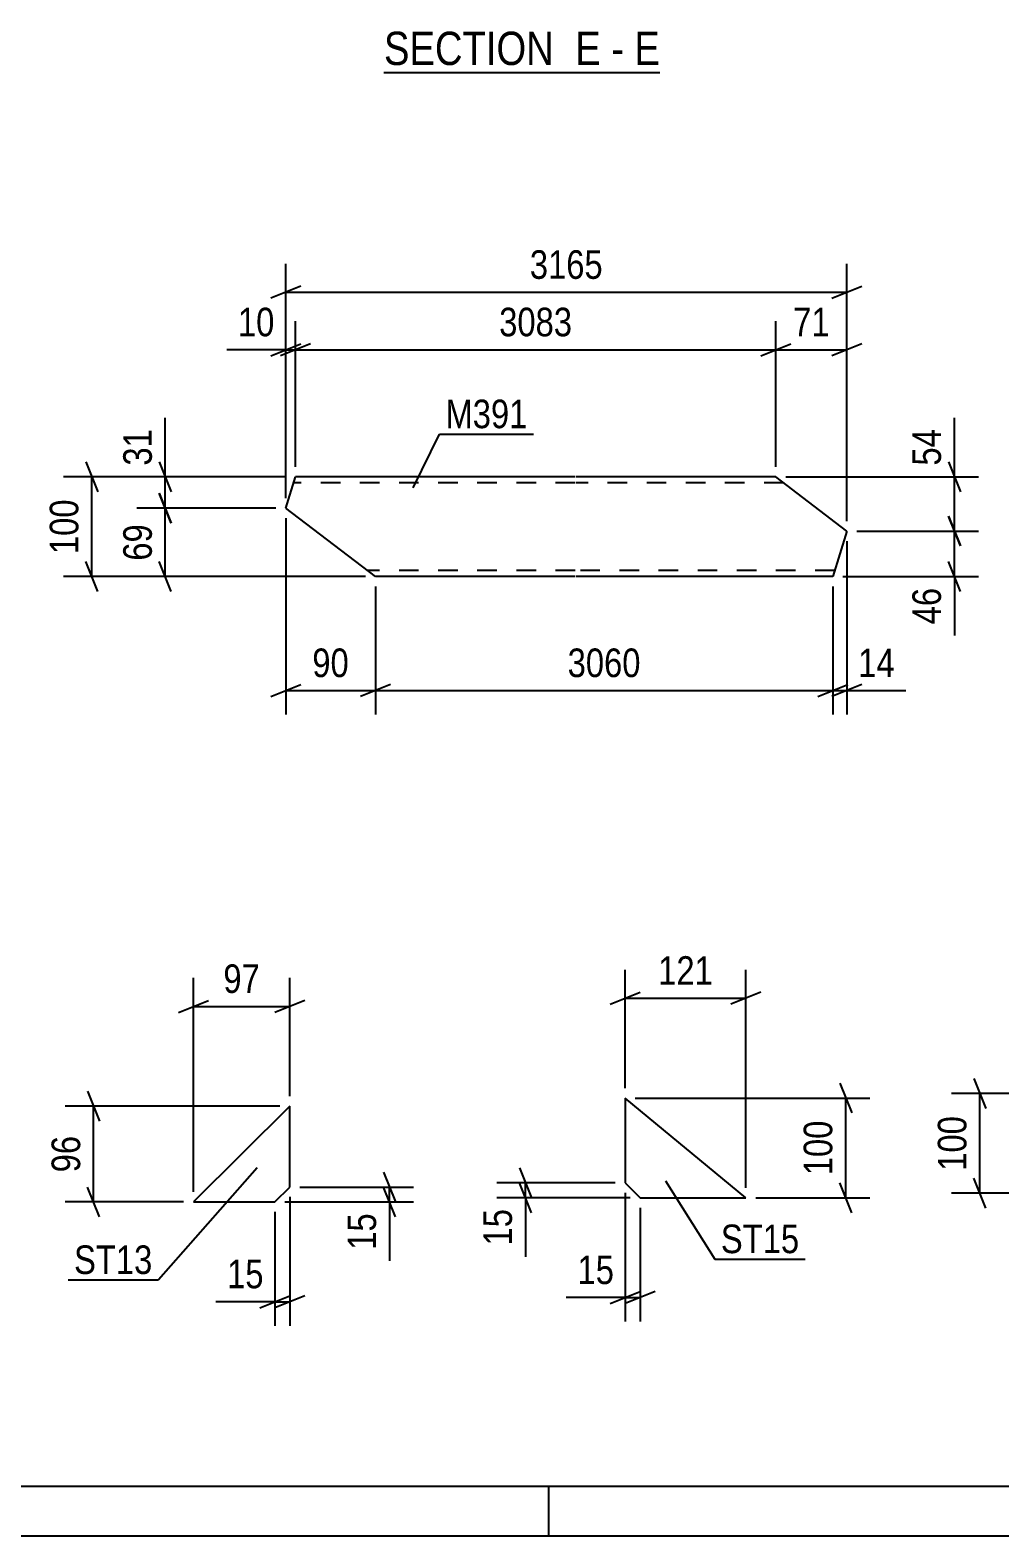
# Model space of a CAD drawing. Header units: millimetres. Extents: x 0 to 841, y 0 to 594.
# Drawn here: x 159 to 256.2, y 0 to 150.9 of the extents above; entities that cross this region are included whole.
import ezdxf

# ---------------------------------------------------------------- set-up
doc = ezdxf.new("R2010")
doc.units = ezdxf.units.MM
doc.linetypes.add('DXK_LINE_DOT2', pattern=[3.9198, 1.9599, -1.9599])
doc.styles.add('Arial Narrow', font='ARIALN.TTF', dxfattribs={"height": 0.2})

# ---------------------------------------------------------------- blocks, each defined once
blk = doc.blocks.new('Unknown-232924665-1133')
at = {"color": 5, "linetype": 'Continuous'}
for p, q in [((5, 5), (836, 5)), ((211, 0), (211, 5)), ((0, 0), (841, 0))]:
    blk.add_line(p, q, dxfattribs=at)
blk = doc.blocks.new('Unknown-232924665-15 - 10400')
at = {"color": 6, "linetype": 'Continuous'}
blk.add_line((194.48, 146.68), (222.13, 146.68), dxfattribs=at)
at = {"color": 0, "linetype": 'Continuous'}
for points in [[(212.59, 147.43), (212.59, 150.93), (194.48, 150.93), (194.48, 147.43)], [(216.2, 147.43), (216.2, 150.93), (213.64, 150.93), (213.64, 147.43)], [(218.52, 147.43), (218.52, 150.93), (217.25, 150.93), (217.25, 147.43)], [(222.13, 147.43), (222.13, 150.93), (219.57, 150.93), (219.57, 147.43)]]:
    blk.add_wipeout(points, dxfattribs=at)
at = {"color": 7, "linetype": 'Continuous', "style": 'Arial Narrow'}
for s, p in [('SECTION ', (194.48, 147.43)), ('E', (213.64, 147.43)), ('E', (219.57, 147.43)), ('-', (217.25, 147.43))]:
    blk.add_text(s, height=3.34, dxfattribs=at).set_placement(p)
blk = doc.blocks.new('Part-232924665-18010 - 18009')
at = {"color": 2, "linetype": 'Continuous'}
for p, q in [((230.74, 33.89), (218.65, 43.89)), ((218.65, 43.89), (218.65, 35.39)), ((218.65, 35.39), (220.15, 33.89)), ((220.15, 33.89), (230.74, 33.89))]:
    blk.add_line(p, q, dxfattribs=at)
blk = doc.blocks.new('Part-232924665-18905 - 18904')
at = {"color": 2, "linetype": 'Continuous'}
for p, q in [((184.64, 103.01), (185.62, 106.15)), ((213.63, 106.15), (185.62, 106.15)), ((233.73, 106.15), (213.73, 106.15)), ((240.86, 100.72), (233.73, 106.15)), ((193.63, 96.15), (184.64, 103.01)), ((240.86, 100.72), (239.44, 96.15)), ((213.63, 96.15), (193.63, 96.15)), ((239.44, 96.15), (213.73, 96.15))]:
    blk.add_line(p, q, dxfattribs=at)
at = {"color": 7, "linetype": 'DXK_LINE_DOT2'}
for p, q in [((213.63, 105.55), (185.43, 105.55)), ((234.52, 105.55), (213.73, 105.55)), ((213.63, 96.75), (192.84, 96.75)), ((239.63, 96.75), (213.73, 96.75))]:
    blk.add_line(p, q, dxfattribs=at)
blk = doc.blocks.new('Part-232924665-17981 - 17980')
at = {"color": 2, "linetype": 'Continuous'}
for p, q in [((185.04, 43.07), (175.39, 33.47)), ((185.04, 34.97), (185.04, 43.07)), ((183.54, 33.47), (185.04, 34.97)), ((175.39, 33.47), (183.54, 33.47))]:
    blk.add_line(p, q, dxfattribs=at)
blk = doc.blocks.new('StraightDimension-232924665-18297 - 18009')
at = {"color": 7, "linetype": 'Continuous'}
for p, q in [((208.05, 36.89), (209.25, 33.89)), ((217.65, 35.39), (205.8, 35.39)), ((209.25, 32.39), (208.05, 35.39)), ((208.65, 33.89), (208.65, 35.39)), ((219.15, 33.89), (205.8, 33.89))]:
    blk.add_line(p, q, dxfattribs=at)
at = {"color": 0}
blk.add_wipeout([(207.9, 33.37), (203.7, 33.37), (203.7, 28.51), (207.9, 28.51)], dxfattribs=at)
at = {"color": 7, "linetype": 'Continuous'}
blk.add_line((208.65, 33.89), (208.65, 27.98), dxfattribs=at)
blk.add_line((208.65, 33.89), (208.65, 27.98), dxfattribs=at)
at = {"color": 3, "style": 'Arial Narrow'}
blk.add_text('15', height=2.863, rotation=90.0002, dxfattribs=at).set_placement((207.3, 29.11))
blk = doc.blocks.new('StraightDimension-232924665-18289 - 18009')
at = {"color": 7, "linetype": 'Continuous'}
for p, q in [((218.65, 34.39), (218.65, 21.49)), ((220.15, 32.89), (220.15, 21.49)), ((217.15, 23.29), (220.15, 24.49)), ((221.65, 24.49), (218.65, 23.29)), ((218.65, 23.89), (220.15, 23.89))]:
    blk.add_line(p, q, dxfattribs=at)
at = {"color": 0}
blk.add_wipeout([(218.12, 24.64), (218.12, 28.84), (213.27, 28.84), (213.27, 24.64)], dxfattribs=at)
at = {"color": 7, "linetype": 'Continuous'}
blk.add_line((218.65, 23.89), (212.74, 23.89), dxfattribs=at)
blk.add_line((218.65, 23.89), (212.74, 23.89), dxfattribs=at)
at = {"color": 3, "style": 'Arial Narrow'}
blk.add_text('15', height=2.863, dxfattribs=at).set_placement((213.87, 25.24))
blk = doc.blocks.new('StraightDimension-232924665-18301 - 18009')
at = {"color": 7, "linetype": 'Continuous'}
for p, q in [((240.14, 45.39), (241.34, 42.39)), ((219.65, 43.89), (243.14, 43.89)), ((240.74, 33.89), (240.74, 43.89)), ((241.34, 32.39), (240.14, 35.39)), ((231.74, 33.89), (243.14, 33.89))]:
    blk.add_line(p, q, dxfattribs=at)
at = {"color": 0}
blk.add_wipeout([(239.99, 42.23), (235.79, 42.23), (235.79, 35.55), (239.99, 35.55)], dxfattribs=at)
at = {"color": 3, "style": 'Arial Narrow'}
blk.add_text('100', height=2.863, rotation=90.0002, dxfattribs=at).set_placement((239.39, 36.15))
blk = doc.blocks.new('StraightDimension-232924665-18293 - 18009')
at = {"color": 7, "linetype": 'Continuous'}
for p, q in [((218.65, 44.89), (218.65, 56.74)), ((230.74, 34.89), (230.74, 56.74)), ((217.15, 53.29), (220.15, 54.49)), ((232.24, 54.49), (229.24, 53.29)), ((218.65, 53.89), (230.74, 53.89))]:
    blk.add_line(p, q, dxfattribs=at)
at = {"color": 0}
blk.add_wipeout([(228.04, 54.64), (228.04, 58.84), (221.35, 58.84), (221.35, 54.64)], dxfattribs=at)
at = {"color": 3, "style": 'Arial Narrow'}
blk.add_text('121', height=2.863, dxfattribs=at).set_placement((221.95, 55.24))
blk = doc.blocks.new('StraightDimension-232924665-18928 - 18904')
at = {"color": 7, "linetype": 'Continuous'}
for p, q in [((184.64, 104.01), (184.64, 127.5)), ((240.86, 101.72), (240.86, 127.5)), ((186.14, 125.25), (183.14, 124.05)), ((184.64, 124.65), (240.86, 124.65)), ((239.36, 124.05), (242.36, 125.25))]:
    blk.add_line(p, q, dxfattribs=at)
at = {"color": 0}
blk.add_wipeout([(217, 125.4), (217, 129.6), (208.49, 129.6), (208.49, 125.4)], dxfattribs=at)
at = {"color": 3, "style": 'Arial Narrow'}
blk.add_text('3165', height=2.863, dxfattribs=at).set_placement((209.09, 126))
blk = doc.blocks.new('StraightDimension-232924665-18939 - 18904')
at = {"color": 7, "linetype": 'Continuous'}
for p, q in [((233.73, 107.15), (233.73, 121.74)), ((240.86, 101.72), (240.86, 121.74)), ((232.23, 118.29), (235.23, 119.49)), ((242.36, 119.49), (239.36, 118.29)), ((233.73, 118.89), (240.86, 118.89))]:
    blk.add_line(p, q, dxfattribs=at)
at = {"color": 0}
blk.add_wipeout([(239.72, 119.64), (239.72, 123.84), (234.87, 123.84), (234.87, 119.64)], dxfattribs=at)
at = {"color": 3, "style": 'Arial Narrow'}
blk.add_text('71', height=2.863, dxfattribs=at).set_placement((235.47, 120.24))
blk = doc.blocks.new('StraightDimension-232924665-18940 - 18904')
at = {"color": 7, "linetype": 'Continuous'}
for p, q in [((185.62, 107.15), (185.62, 121.74)), ((233.73, 107.15), (233.73, 121.74)), ((187.12, 119.49), (184.12, 118.29)), ((232.23, 118.29), (235.23, 119.49)), ((185.62, 118.89), (233.73, 118.89))]:
    blk.add_line(p, q, dxfattribs=at)
at = {"color": 0}
blk.add_wipeout([(213.93, 119.64), (213.93, 123.84), (205.42, 123.84), (205.42, 119.64)], dxfattribs=at)
at = {"color": 3, "style": 'Arial Narrow'}
blk.add_text('3083', height=2.863, dxfattribs=at).set_placement((206.02, 120.24))
blk = doc.blocks.new('StraightDimension-232924665-19132 - 18904')
at = {"color": 7, "linetype": 'Continuous'}
for p, q in [((251.03, 102.22), (252.23, 99.22)), ((241.86, 100.72), (254.03, 100.72)), ((251.63, 96.15), (251.63, 100.72)), ((252.23, 94.65), (251.03, 97.65)), ((240.44, 96.15), (254.03, 96.15))]:
    blk.add_line(p, q, dxfattribs=at)
at = {"color": 0}
blk.add_wipeout([(250.88, 95.63), (246.68, 95.63), (246.68, 90.77), (250.88, 90.77)], dxfattribs=at)
at = {"color": 7, "linetype": 'Continuous'}
blk.add_line((251.63, 96.15), (251.63, 90.25), dxfattribs=at)
blk.add_line((251.63, 96.15), (251.63, 90.25), dxfattribs=at)
at = {"color": 3, "style": 'Arial Narrow'}
blk.add_text('46', height=2.863, rotation=90.0002, dxfattribs=at).set_placement((250.28, 91.37))
blk = doc.blocks.new('StraightDimension-232924665-19180 - 18904')
at = {"color": 7, "linetype": 'Continuous'}
for p, q in [((164.61, 107.65), (165.81, 104.65)), ((184.62, 106.15), (162.36, 106.15)), ((165.21, 96.15), (165.21, 106.15)), ((165.81, 94.65), (164.61, 97.65)), ((192.63, 96.15), (162.36, 96.15))]:
    blk.add_line(p, q, dxfattribs=at)
at = {"color": 0}
blk.add_wipeout([(164.46, 104.49), (160.26, 104.49), (160.26, 97.81), (164.46, 97.81)], dxfattribs=at)
at = {"color": 3, "style": 'Arial Narrow'}
blk.add_text('100', height=2.863, rotation=90.0002, dxfattribs=at).set_placement((163.86, 98.41))
blk = doc.blocks.new('StraightDimension-232924665-18941 - 18904')
at = {"color": 7, "linetype": 'Continuous'}
for p, q in [((184.64, 104.01), (184.64, 121.74)), ((185.62, 107.15), (185.62, 121.74)), ((183.14, 118.29), (186.14, 119.49)), ((187.12, 119.49), (184.12, 118.29)), ((184.64, 118.89), (185.62, 118.89))]:
    blk.add_line(p, q, dxfattribs=at)
at = {"color": 0}
blk.add_wipeout([(184.11, 119.64), (184.11, 123.84), (179.25, 123.84), (179.25, 119.64)], dxfattribs=at)
at = {"color": 7, "linetype": 'Continuous'}
blk.add_line((184.64, 118.89), (178.73, 118.89), dxfattribs=at)
blk.add_line((184.64, 118.89), (178.73, 118.89), dxfattribs=at)
at = {"color": 3, "style": 'Arial Narrow'}
blk.add_text('10', height=2.863, dxfattribs=at).set_placement((179.85, 120.24))
blk = doc.blocks.new('StraightDimension-232924665-22183 - 18904')
at = {"color": 7, "linetype": 'Continuous'}
for p, q in [((184.64, 102.01), (184.64, 82.33)), ((193.63, 95.15), (193.63, 82.33)), ((183.14, 84.13), (186.14, 85.33)), ((184.64, 84.73), (193.63, 84.73)), ((195.13, 85.33), (192.13, 84.13))]:
    blk.add_line(p, q, dxfattribs=at)
at = {"color": 0}
blk.add_wipeout([(191.56, 85.48), (191.56, 89.68), (186.7, 89.68), (186.7, 85.48)], dxfattribs=at)
at = {"color": 3, "style": 'Arial Narrow'}
blk.add_text('90', height=2.863, dxfattribs=at).set_placement((187.3, 86.08))
blk = doc.blocks.new('StraightDimension-232924665-19131 - 18904')
at = {"color": 7, "linetype": 'Continuous'}
for p, q in [((251.03, 107.65), (252.23, 104.65)), ((234.73, 106.15), (254.03, 106.15)), ((251.63, 100.72), (251.63, 106.15)), ((252.23, 99.22), (251.03, 102.22)), ((241.86, 100.72), (254.03, 100.72))]:
    blk.add_line(p, q, dxfattribs=at)
at = {"color": 0}
blk.add_wipeout([(250.88, 111.53), (246.68, 111.53), (246.68, 106.68), (250.88, 106.68)], dxfattribs=at)
at = {"color": 7, "linetype": 'Continuous'}
blk.add_line((251.63, 106.15), (251.63, 112.06), dxfattribs=at)
blk.add_line((251.63, 106.15), (251.63, 112.06), dxfattribs=at)
at = {"color": 3, "style": 'Arial Narrow'}
blk.add_text('54', height=2.863, rotation=90.0002, dxfattribs=at).set_placement((250.28, 107.28))
blk = doc.blocks.new('StraightDimension-232924665-22181 - 18904')
at = {"color": 7, "linetype": 'Continuous'}
for p, q in [((240.86, 99.72), (240.86, 82.33)), ((239.44, 95.15), (239.44, 82.33)), ((237.94, 84.13), (240.94, 85.33)), ((242.36, 85.33), (239.36, 84.13)), ((239.44, 84.73), (240.86, 84.73))]:
    blk.add_line(p, q, dxfattribs=at)
at = {"color": 0}
blk.add_wipeout([(246.24, 85.48), (246.24, 89.68), (241.39, 89.68), (241.39, 85.48)], dxfattribs=at)
at = {"color": 7, "linetype": 'Continuous'}
blk.add_line((240.86, 84.73), (246.77, 84.73), dxfattribs=at)
blk.add_line((240.86, 84.73), (246.77, 84.73), dxfattribs=at)
at = {"color": 3, "style": 'Arial Narrow'}
blk.add_text('14', height=2.863, dxfattribs=at).set_placement((241.99, 86.08))
blk = doc.blocks.new('StraightDimension-232924665-22182 - 18904')
at = {"color": 7, "linetype": 'Continuous'}
for p, q in [((193.63, 95.15), (193.63, 82.33)), ((239.44, 95.15), (239.44, 82.33)), ((195.13, 85.33), (192.13, 84.13)), ((193.63, 84.73), (239.44, 84.73)), ((237.94, 84.13), (240.94, 85.33))]:
    blk.add_line(p, q, dxfattribs=at)
at = {"color": 0}
blk.add_wipeout([(220.79, 85.48), (220.79, 89.68), (212.28, 89.68), (212.28, 85.48)], dxfattribs=at)
at = {"color": 3, "style": 'Arial Narrow'}
blk.add_text('3060', height=2.863, dxfattribs=at).set_placement((212.88, 86.08))
blk = doc.blocks.new('StraightDimension-232924665-22240 - 18904')
at = {"color": 7, "linetype": 'Continuous'}
for p, q in [((171.97, 107.65), (173.17, 104.65)), ((184.62, 106.15), (169.72, 106.15)), ((172.57, 103.01), (172.57, 106.15)), ((173.17, 101.51), (171.97, 104.51)), ((183.64, 103.01), (169.72, 103.01))]:
    blk.add_line(p, q, dxfattribs=at)
at = {"color": 0}
blk.add_wipeout([(171.82, 111.53), (167.62, 111.53), (167.62, 106.68), (171.82, 106.68)], dxfattribs=at)
at = {"color": 7, "linetype": 'Continuous'}
blk.add_line((172.57, 106.15), (172.57, 112.06), dxfattribs=at)
blk.add_line((172.57, 106.15), (172.57, 112.06), dxfattribs=at)
at = {"color": 3, "style": 'Arial Narrow'}
blk.add_text('31', height=2.863, rotation=90.0002, dxfattribs=at).set_placement((171.22, 107.28))
blk = doc.blocks.new('StraightDimension-232924665-22241 - 18904')
at = {"color": 7, "linetype": 'Continuous'}
for p, q in [((171.97, 104.51), (173.17, 101.51)), ((183.64, 103.01), (169.72, 103.01)), ((172.57, 96.15), (172.57, 103.01)), ((173.17, 94.65), (171.97, 97.65)), ((192.63, 96.15), (169.72, 96.15))]:
    blk.add_line(p, q, dxfattribs=at)
at = {"color": 0}
blk.add_wipeout([(171.82, 102.01), (167.62, 102.01), (167.62, 97.15), (171.82, 97.15)], dxfattribs=at)
at = {"color": 3, "style": 'Arial Narrow'}
blk.add_text('69', height=2.863, rotation=90.0002, dxfattribs=at).set_placement((171.22, 97.75))
blk = doc.blocks.new('StraightDimension-232924665-18273 - 17980')
at = {"color": 7, "linetype": 'Continuous'}
for p, q in [((175.39, 34.47), (175.39, 55.92)), ((185.04, 44.07), (185.04, 55.92)), ((173.89, 52.47), (176.89, 53.67)), ((175.39, 53.07), (185.04, 53.07)), ((186.54, 53.67), (183.54, 52.47))]:
    blk.add_line(p, q, dxfattribs=at)
at = {"color": 0}
blk.add_wipeout([(182.64, 53.82), (182.64, 58.02), (177.79, 58.02), (177.79, 53.82)], dxfattribs=at)
at = {"color": 3, "style": 'Arial Narrow'}
blk.add_text('97', height=2.863, dxfattribs=at).set_placement((178.39, 54.42))
blk = doc.blocks.new('StraightDimension-232924665-18265 - 17980')
at = {"color": 7, "linetype": 'Continuous'}
for p, q in [((164.79, 44.57), (165.99, 41.57)), ((184.04, 43.07), (162.54, 43.07)), ((165.39, 33.47), (165.39, 43.07)), ((165.99, 31.97), (164.79, 34.97)), ((174.39, 33.47), (162.54, 33.47))]:
    blk.add_line(p, q, dxfattribs=at)
at = {"color": 0}
blk.add_wipeout([(164.64, 40.7), (160.44, 40.7), (160.44, 35.84), (164.64, 35.84)], dxfattribs=at)
at = {"color": 3, "style": 'Arial Narrow'}
blk.add_text('96', height=2.863, rotation=90.0002, dxfattribs=at).set_placement((164.04, 36.44))
blk = doc.blocks.new('StraightDimension-232924665-18269 - 17980')
at = {"color": 7, "linetype": 'Continuous'}
for p, q in [((185.04, 33.97), (185.04, 21.07)), ((183.54, 32.47), (183.54, 21.07)), ((182.04, 22.87), (185.04, 24.07)), ((186.54, 24.07), (183.54, 22.87)), ((183.54, 23.47), (185.04, 23.47))]:
    blk.add_line(p, q, dxfattribs=at)
at = {"color": 0}
blk.add_wipeout([(183.01, 24.22), (183.01, 28.42), (178.16, 28.42), (178.16, 24.22)], dxfattribs=at)
at = {"color": 7, "linetype": 'Continuous'}
blk.add_line((183.54, 23.47), (177.63, 23.47), dxfattribs=at)
blk.add_line((183.54, 23.47), (177.63, 23.47), dxfattribs=at)
at = {"color": 3, "style": 'Arial Narrow'}
blk.add_text('15', height=2.863, dxfattribs=at).set_placement((178.76, 24.82))
blk = doc.blocks.new('StraightDimension-232924665-18261 - 17980')
at = {"color": 7, "linetype": 'Continuous'}
for p, q in [((194.44, 36.47), (195.64, 33.47)), ((186.04, 34.97), (197.44, 34.97)), ((195.64, 31.97), (194.44, 34.97)), ((195.04, 33.47), (195.04, 34.97)), ((184.54, 33.47), (197.44, 33.47))]:
    blk.add_line(p, q, dxfattribs=at)
at = {"color": 0}
blk.add_wipeout([(194.29, 32.94), (190.09, 32.94), (190.09, 28.08), (194.29, 28.08)], dxfattribs=at)
at = {"color": 7, "linetype": 'Continuous'}
blk.add_line((195.04, 33.47), (195.04, 27.56), dxfattribs=at)
blk.add_line((195.04, 33.47), (195.04, 27.56), dxfattribs=at)
at = {"color": 3, "style": 'Arial Narrow'}
blk.add_text('15', height=2.863, rotation=90.0002, dxfattribs=at).set_placement((193.69, 28.68))
blk = doc.blocks.new('StraightDimension-232924665-18309 - 18019')
at = {"color": 7, "linetype": 'Continuous'}
for p, q in [((253.58, 45.85), (254.78, 42.85)), ((276.68, 44.35), (251.33, 44.35)), ((254.18, 34.35), (254.18, 44.35)), ((254.78, 32.85), (253.58, 35.85)), ((263.18, 34.35), (251.33, 34.35))]:
    blk.add_line(p, q, dxfattribs=at)
at = {"color": 0}
blk.add_wipeout([(253.43, 42.69), (249.23, 42.69), (249.23, 36), (253.43, 36)], dxfattribs=at)
at = {"color": 3, "style": 'Arial Narrow'}
blk.add_text('100', height=2.863, rotation=90.0002, dxfattribs=at).set_placement((252.83, 36.6))
blk = doc.blocks.new('Mark-232924665-19378 - 18009')
at = {"color": 0}
blk.add_wipeout([(236.09, 28.34), (236.09, 31.34), (228.23, 31.34), (228.23, 28.34)], dxfattribs=at)
blk.add_wipeout([(236.09, 28.34), (236.09, 31.34), (228.23, 31.34), (228.23, 28.34)], dxfattribs=at)
at = {"color": 30, "linetype": 'Continuous'}
for p, q in [((222.67, 35.59), (227.63, 27.74)), ((227.63, 27.74), (236.69, 27.74))]:
    blk.add_line(p, q, dxfattribs=at)
at = {"color": 3, "style": 'Arial Narrow'}
blk.add_text('ST15', height=2.863, dxfattribs=at).set_placement((228.23, 28.34))
blk = doc.blocks.new('Mark-232924665-19057 - 18904')
at = {"color": 0}
blk.add_wipeout([(208.87, 111.03), (208.87, 114.03), (200.64, 114.03), (200.64, 111.03)], dxfattribs=at)
blk.add_wipeout([(208.87, 111.03), (208.87, 114.03), (200.64, 114.03), (200.64, 111.03)], dxfattribs=at)
at = {"color": 30, "linetype": 'Continuous'}
for p, q in [((197.41, 105.05), (200.04, 110.43)), ((200.04, 110.43), (209.47, 110.43))]:
    blk.add_line(p, q, dxfattribs=at)
at = {"color": 3, "style": 'Arial Narrow'}
blk.add_text('M391', height=2.863, dxfattribs=at).set_placement((200.64, 111.03))
blk = doc.blocks.new('Mark-232924665-18397 - 17980')
at = {"color": 0}
blk.add_wipeout([(171.28, 26.25), (171.28, 29.25), (163.43, 29.25), (163.43, 26.25)], dxfattribs=at)
blk.add_wipeout([(171.28, 26.25), (171.28, 29.25), (163.43, 29.25), (163.43, 26.25)], dxfattribs=at)
at = {"color": 30, "linetype": 'Continuous'}
for p in [(181.76, 36.9), (162.83, 25.65)]:
    blk.add_line(p, (171.88, 25.65), dxfattribs=at)
at = {"color": 3, "style": 'Arial Narrow'}
blk.add_text('ST13', height=2.863, dxfattribs=at).set_placement((163.43, 26.25))

msp = doc.modelspace()

# ---------------------------------------------------------------- block references
for name in ['Unknown-232924665-1133', 'Part-232924665-18905 - 18904', 'Part-232924665-18010 - 18009', 'Part-232924665-17981 - 17980']:
    msp.add_blockref(name, (0, 0))

# ---------------------------------------------------------------- next in the draw order: block references
for name in ['Unknown-232924665-15 - 10400', 'StraightDimension-232924665-18928 - 18904', 'StraightDimension-232924665-18273 - 17980', 'StraightDimension-232924665-18309 - 18019', 'StraightDimension-232924665-18297 - 18009']:
    msp.add_blockref(name, (0, 0))

# ---------------------------------------------------------------- next in the draw order: block references
for name in ['StraightDimension-232924665-18939 - 18904', 'StraightDimension-232924665-18265 - 17980', 'StraightDimension-232924665-18289 - 18009']:
    msp.add_blockref(name, (0, 0))

# ---------------------------------------------------------------- next in the draw order: block references
for name in ['StraightDimension-232924665-18940 - 18904', 'StraightDimension-232924665-19132 - 18904', 'StraightDimension-232924665-18301 - 18009', 'StraightDimension-232924665-18269 - 17980']:
    msp.add_blockref(name, (0, 0))

# ---------------------------------------------------------------- next in the draw order: block references
for name in ['Mark-232924665-19057 - 18904', 'StraightDimension-232924665-19131 - 18904', 'StraightDimension-232924665-19180 - 18904', 'StraightDimension-232924665-18293 - 18009', 'Mark-232924665-18397 - 17980', 'StraightDimension-232924665-18261 - 17980']:
    msp.add_blockref(name, (0, 0))

# ---------------------------------------------------------------- next in the draw order: block references
for name in ['StraightDimension-232924665-18941 - 18904', 'StraightDimension-232924665-22183 - 18904', 'StraightDimension-232924665-22181 - 18904', 'Mark-232924665-19378 - 18009']:
    msp.add_blockref(name, (0, 0))

# ---------------------------------------------------------------- next in the draw order: block references
for name in ['StraightDimension-232924665-22240 - 18904', 'StraightDimension-232924665-22182 - 18904']:
    msp.add_blockref(name, (0, 0))

# ---------------------------------------------------------------- next in the draw order: block references
msp.add_blockref('StraightDimension-232924665-22241 - 18904', (0, 0))

doc.saveas('drawing.dxf')
